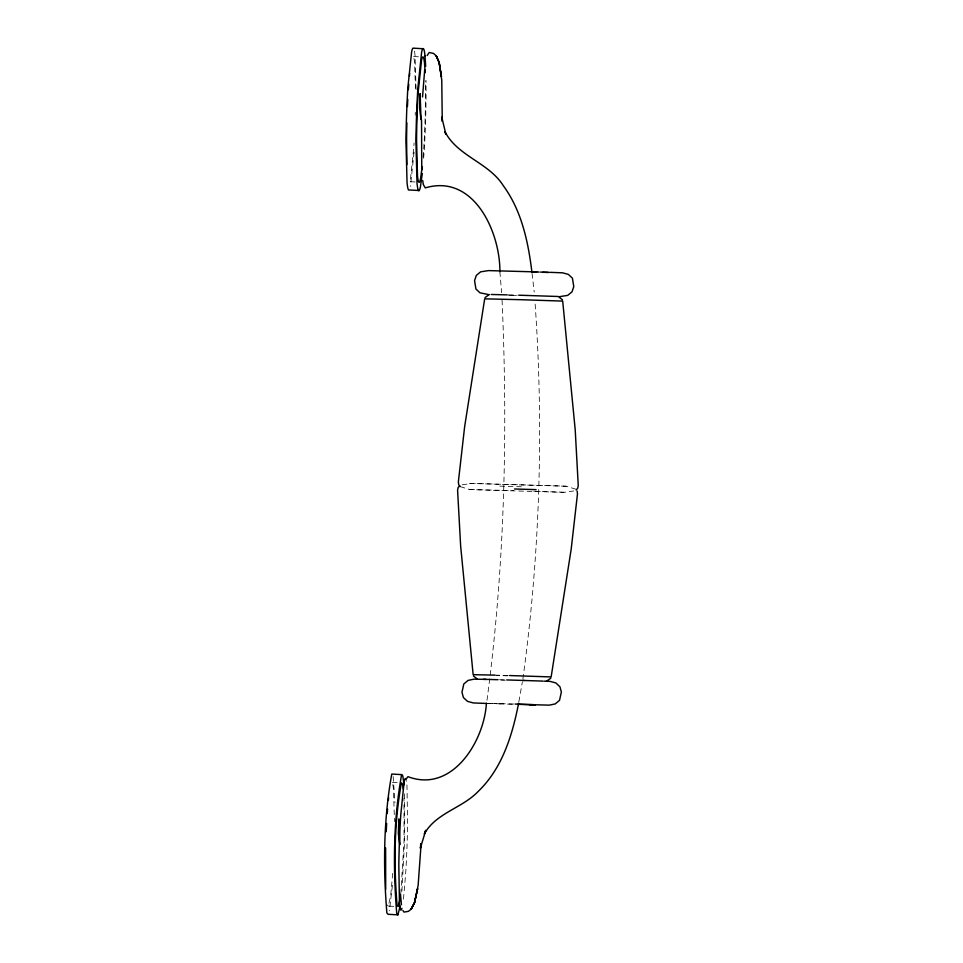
<?xml version="1.0" encoding="UTF-8"?>
<svg xmlns="http://www.w3.org/2000/svg" width="963" height="963" viewBox="0 0 963 963"><rect width="100%" height="100%" fill="white"/><g stroke="black" fill="none" stroke-linecap="round" stroke-linejoin="round"><path stroke-width="0.72" stroke-dasharray="4.82 3.61" d="M414.09 152.154L410.443 186.425M423.082 157.113L423.792 147.616A61.764 3.924 -88.2 0 0 425.477 99.731L425.345 80.904M423.648 158.317L424.165 151.335A69.974 4.454 -88.2 0 0 426.067 97.094L426.043 80.423M392.699 873.357L390.653 895.891L388.282 906.063L393.915 906.388M392.459 885.214L389.389 910.793M401.896 891.305L404.629 840.47L404.52 792.14M403.461 899.165L405.664 873.646A67.759 4.117 -88 0 0 407.602 823.413L406.964 785.411A62.005 3.768 -88 0 0 406.422 780.812M400.789 893.796L404.063 840.976L403.966 798.303M522.873 678.999C539.978 554.351 543.89 427.704 535.007 302.213M486.989 700.282C504.684 567.351 507.983 432.568 502 298.686M518.876 701.69L522.367 681.84M462.156 484.798L471.846 483.402L561.26 486.002L566.148 486.231L575.681 489.144M460.158 486.604L469.703 489.529L474.578 489.746L563.993 492.346L573.695 490.961M566.148 486.231L469.366 483.414M469.703 489.529L513.556 490.588M508.596 294.907L517.263 295.16M494.898 675.135L508.151 675.508M499.508 679.734L505.455 679.926M511.546 295.292L517.444 295.472M499.773 486.122L521.308 486.76M507.802 675.833L496.619 675.496M500.904 680.083L505.346 680.215M513.761 704.013L487.242 703.339L495.403 703.652M499.039 703.845L513.785 704.29M508.344 295.172L512.713 295.316M533.719 491.19L566.473 492.334M487.603 703.484L503.553 703.917M418.411 56.793L412.706 56.468A64.846 4.129 -88.2 0 1 414.572 62.944L415.498 88.873M415.077 181.971L409.383 181.646A64.846 4.129 -88.2 0 0 410.515 178.528L413.825 147.038A61.764 3.924 -88.2 0 0 414.066 142.993M397.189 782.594L391.556 782.281L392.615 783.413L393.482 788.685L394.481 821.608M387.234 904.931L388.282 906.063M393.169 776.539L394.974 802.648M532.07 273.48L534.224 292.078M499.893 271.747L501.615 292.728M416.088 89.583L415.041 55.481A73.465 4.671 -88.2 0 0 414.295 50.281M415.294 112.274A61.764 3.924 -88.2 0 1 415.209 115.235"/><path stroke-width="1.44" d="M442.246 119.304L441.764 80.098L439.176 62.583L436.155 55.734L433.531 53.447L429.245 52.484L427.163 55.505M385.633 847.934L385.694 889.234M421.529 119.761L421.758 170.078M386.199 831.791L386.657 823.437M422.54 96.998L424.695 69.769M408.372 89.715L408.769 84.287M387.258 813.506L387.595 809.028M421.132 843.6L418.123 885.503L414.511 902.68L411.105 909.253L408.348 911.371L404.015 912.081L402.871 910.468M409.419 76.161L409.696 73.477M422.215 166.551L420.482 179.094A64.846 4.129 -88.2 0 1 417.485 175.748L416.558 139.515A61.764 3.924 -88.2 0 1 418.231 91.641L421.541 60.151A64.846 4.129 -88.2 0 1 424.539 63.51L425.14 72.67M422.312 173.46L420.41 186.991A73.465 4.671 -88.2 0 1 417.015 183.199L415.956 142.163A69.974 4.454 -88.2 0 1 417.87 87.922L421.613 52.255A73.465 4.671 -88.2 0 1 425.008 56.047M388.33 800.409L388.619 797.761M420.843 843.841L420.325 848.259L425.718 830.503M400.03 899.286L398.14 906.628L397.093 905.485C393.807 864.858 394.084 822.932 401.415 782.835L402.474 783.978L403.341 789.251M400.151 906.002L397.924 914.85L388.065 914.284L386.873 913.008C383.154 866.977 383.467 819.477 391.772 774.059L401.631 774.613L402.823 775.901L404.015 784.809M518.636 703.11C512.448 734.986 502.313 768.269 478.226 791.393C462.3 808.198 435.745 812.977 424.322 834.018L425.682 830.359M486.411 703.159C484.281 741.137 452.273 793.44 407.987 776.684L406.759 778.236M401.631 774.613C393.325 820.031 393.012 867.543 396.732 913.562L397.924 914.85M459.676 485.773L458.099 487.615L457.594 490.336L460.639 545.913L473.146 674.666L494.898 675.135M576.175 489.986L577.74 488.145L578.245 485.424L575.212 429.847L562.693 301.094L521.176 299.71L484.69 298.831L464.648 426.633L458.352 481.933L458.701 484.678L460.158 486.604M485.039 297.531L489.397 294.497M550.8 678.217L546.442 681.262M559.9 296.604L567.749 295.364L572.034 291.777L573.779 286.613L572.431 278.223L568.375 274.395L562.548 272.818L549.668 272.324M542.651 272.312L548.597 272.409L540.448 272.096M491.166 294.485L507.26 294.871M486.098 679.397L474.001 679.156L468.09 680.396L463.805 683.983L461.975 692.277L463.408 697.537L467.476 701.353L473.302 702.942L486.171 703.435M529.445 704.651L535.392 704.747L515.097 704.049M483.39 679.312L498.064 679.697M518.708 295.196L558.251 296.496L562.416 299.782M506.682 679.938L524.293 680.468M518.07 704.338L549.343 705.145L555.254 703.905L559.527 700.33L561.369 692.024L559.924 686.775L555.868 682.948L550.042 681.371L544.131 681.154M536.8 271.915L488.458 270.603L480.597 271.843L476.312 275.43L474.578 280.594L475.915 288.984L479.983 292.812L488.361 294.509M514.543 488.987L536.078 489.637M509.632 675.545L551.149 676.929L571.191 549.127L577.487 493.826L577.15 491.07M532.298 271.843L539.087 272.06M523.138 680.444L542.976 681.106M422.901 48.716L412.934 48.15A73.465 4.671 -88.2 0 0 411.646 51.689L407.891 87.356A69.974 4.454 -88.2 0 0 405.989 141.597L407.048 182.633A73.465 4.671 -88.2 0 0 409.155 189.964L419.122 190.53M477.588 679.264L473.423 675.978M445.7 134.134L444.942 131.594C457.281 156.15 488.735 162.446 503.312 185.703C521.621 210.68 528.23 241.869 531.901 272.048M445.785 133.881L441.788 117.149L442.005 121.182M422.709 180.55L423.371 184.643L425.273 187.893C473.82 173.412 500.254 232.131 499.893 271.747M400.5 894.278L401.451 904.751M425.008 56.059L425.682 66.423M406.88 164.649L406.591 138.949A61.764 3.924 -88.2 0 1 406.88 122.879M406.205 779.813A62.005 3.768 -88 0 0 404.135 781.896L400.752 814.963A67.759 4.117 -88 0 0 398.814 865.195L399.452 903.198A62.005 3.768 -88 0 0 401.908 908.29M407.445 106.544A61.764 3.924 -88.2 0 1 407.794 99.345M420.145 93.784L419.627 108.386L421.012 119.629L420.145 93.784M398.863 819.164L398.345 833.621L399.777 844.732L398.863 819.164M417.617 888.753L414.511 902.68L411.105 909.253L414.511 902.68L417.617 888.753M436.937 57.299L436.155 55.734L439.176 62.583L441.451 76.727L439.176 62.583L436.937 57.299"/></g></svg>
